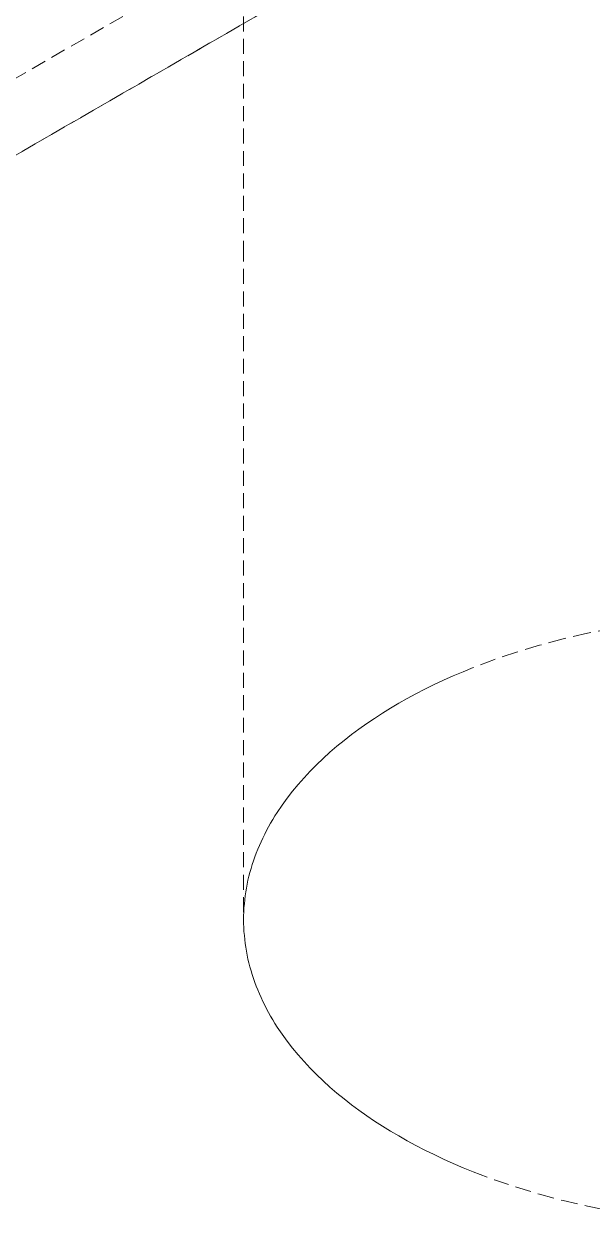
# Model space of a CAD drawing. Header units: millimetres. Extents: x -124 to 15640, y 659 to 4121.
# Drawn here: x 4030.7 to 4079, y 2301 to 2401.8 of the extents above; entities that cross this region are included whole.
import ezdxf

# ---------------------------------------------------------------- set-up
doc = ezdxf.new("R2010")
doc.units = ezdxf.units.MM
doc.linetypes.add('HIDDEN', pattern=[1.905, 1.27, -0.635])
doc.layers.add('ZANO_R_przerywana', color=7, linetype='HIDDEN', lineweight=0)

msp = doc.modelspace()

# ---------------------------------------------------------------- linework, layer by layer
at = {"layer": 'ZANO_R_przerywana'}
for p, q in [((4049.39, 2448.14), (4049.39, 2382.88)), ((3917.61, 2332.25), (4094.38, 2434.32)), ((4094.37, 2427.79), (3917.6, 2325.72)), ((3917.61, 2325.72), (4094.38, 2427.79)), ((4049.39, 2382.88), (4049.39, 2325.73)), ((4080.74, 2350.48), (4078.6, 2350.06)), ((4076.51, 2349.57), (4074.5, 2349.03)), ((4078.6, 2350.06), (4076.51, 2349.57)), ((4072.55, 2348.44), (4070.68, 2347.81)), ((4074.5, 2349.03), (4072.55, 2348.44)), ((4070.68, 2347.81), (4068.89, 2347.13)), ((4067.18, 2346.42), (4066.36, 2346.05)), ((4068.02, 2346.78), (4067.18, 2346.42)), ((4068.89, 2347.13), (4068.02, 2346.78)), ((4064.78, 2345.29), (4064.02, 2344.9)), ((4065.56, 2345.68), (4064.78, 2345.29)), ((4066.36, 2346.05), (4065.56, 2345.68)), ((4063.28, 2344.5), (4062.57, 2344.1)), ((4064.02, 2344.9), (4063.28, 2344.5)), ((4061.18, 2343.26), (4060.5, 2342.82)), ((4061.87, 2343.69), (4061.18, 2343.26)), ((4062.57, 2344.1), (4061.87, 2343.69)), ((4059.84, 2342.37), (4059.18, 2341.91)), ((4060.5, 2342.82), (4059.84, 2342.37)), ((4058.54, 2341.44), (4057.92, 2340.95)), ((4059.18, 2341.91), (4058.54, 2341.44)), ((4057.31, 2340.45), (4056.72, 2339.94)), ((4057.92, 2340.95), (4057.31, 2340.45)), ((4056.14, 2339.41), (4055.58, 2338.88)), ((4056.72, 2339.94), (4056.14, 2339.41)), ((4055.04, 2338.33), (4054.52, 2337.78)), ((4055.58, 2338.88), (4055.04, 2338.33)), ((4054.02, 2337.21), (4053.54, 2336.63)), ((4054.52, 2337.78), (4054.02, 2337.21)), ((4053.54, 2336.63), (4053.09, 2336.05)), ((4052.66, 2335.45), (4052.25, 2334.84)), ((4053.09, 2336.05), (4052.66, 2335.45)), ((4051.87, 2334.23), (4051.68, 2333.92)), ((4052.05, 2334.54), (4051.87, 2334.23)), ((4052.25, 2334.84), (4052.05, 2334.54)), ((4051.34, 2333.29), (4051.18, 2332.98)), ((4051.51, 2333.61), (4051.34, 2333.29)), ((4051.68, 2333.92), (4051.51, 2333.61)), ((4050.87, 2332.34), (4050.73, 2332.02)), ((4051.02, 2332.66), (4050.87, 2332.34)), ((4051.18, 2332.98), (4051.02, 2332.66)), ((4050.34, 2331.05), (4050.23, 2330.72)), ((4050.46, 2331.38), (4050.34, 2331.05)), ((4050.59, 2331.7), (4050.46, 2331.38)), ((4050.73, 2332.02), (4050.59, 2331.7)), ((4050.02, 2330.07), (4049.93, 2329.74)), ((4050.12, 2330.4), (4050.02, 2330.07)), ((4050.23, 2330.72), (4050.12, 2330.4)), ((4049.76, 2329.08), (4049.69, 2328.74)), ((4049.84, 2329.41), (4049.76, 2329.08)), ((4049.93, 2329.74), (4049.84, 2329.41)), ((4049.57, 2328.08), (4049.52, 2327.74)), ((4049.63, 2328.41), (4049.57, 2328.08)), ((4049.69, 2328.74), (4049.63, 2328.41)), ((4049.45, 2327.07), (4049.42, 2326.74)), ((4049.48, 2327.41), (4049.45, 2327.07)), ((4049.52, 2327.74), (4049.48, 2327.41)), ((4049.4, 2326.4), (4049.39, 2326.06)), ((4049.39, 2326.06), (4049.39, 2325.73)), ((4049.42, 2326.74), (4049.4, 2326.4)), ((4049.39, 2325.73), (4049.39, 2325.39)), ((4049.39, 2325.39), (4049.4, 2325.05)), ((4049.4, 2325.05), (4049.42, 2324.72)), ((4049.42, 2324.72), (4049.45, 2324.38)), ((4049.45, 2324.38), (4049.48, 2324.05)), ((4049.48, 2324.05), (4049.52, 2323.71)), ((4049.52, 2323.71), (4049.57, 2323.38)), ((4049.57, 2323.38), (4049.63, 2323.04)), ((4049.63, 2323.04), (4049.69, 2322.71)), ((4049.69, 2322.71), (4049.76, 2322.38)), ((4049.76, 2322.38), (4049.84, 2322.05)), ((4049.84, 2322.05), (4049.93, 2321.72)), ((4049.93, 2321.72), (4050.02, 2321.39)), ((4050.02, 2321.39), (4050.12, 2321.06)), ((4050.12, 2321.06), (4050.23, 2320.73)), ((4050.23, 2320.73), (4050.34, 2320.4)), ((4050.34, 2320.4), (4050.46, 2320.08)), ((4050.46, 2320.08), (4050.59, 2319.76)), ((4050.59, 2319.76), (4050.73, 2319.43)), ((4050.73, 2319.43), (4050.87, 2319.11)), ((4050.87, 2319.11), (4051.02, 2318.79)), ((4051.02, 2318.79), (4051.18, 2318.48)), ((4051.18, 2318.48), (4051.34, 2318.16)), ((4051.34, 2318.16), (4051.51, 2317.85)), ((4051.51, 2317.85), (4051.68, 2317.53)), ((4051.68, 2317.53), (4051.87, 2317.22)), ((4051.87, 2317.22), (4052.05, 2316.92)), ((4052.05, 2316.92), (4052.25, 2316.61)), ((4052.25, 2316.61), (4052.66, 2316)), ((4052.66, 2316), (4053.09, 2315.41)), ((4053.09, 2315.41), (4053.54, 2314.82)), ((4053.54, 2314.82), (4054.02, 2314.24)), ((4054.02, 2314.24), (4054.52, 2313.68)), ((4054.52, 2313.68), (4055.04, 2313.12)), ((4055.04, 2313.12), (4055.58, 2312.57)), ((4055.58, 2312.57), (4056.14, 2312.04)), ((4056.14, 2312.04), (4056.72, 2311.52)), ((4056.72, 2311.52), (4057.31, 2311.01)), ((4057.31, 2311.01), (4057.92, 2310.51)), ((4057.92, 2310.51), (4058.54, 2310.02)), ((4058.54, 2310.02), (4059.18, 2309.54)), ((4059.18, 2309.54), (4059.84, 2309.08)), ((4059.84, 2309.08), (4060.5, 2308.63)), ((4060.5, 2308.63), (4061.18, 2308.19)), ((4061.18, 2308.19), (4061.87, 2307.77)), ((4061.87, 2307.77), (4062.57, 2307.36)), ((4062.57, 2307.36), (4063.28, 2306.95)), ((4063.28, 2306.95), (4064.02, 2306.56)), ((4064.02, 2306.56), (4064.78, 2306.16)), ((4064.78, 2306.16), (4065.56, 2305.78)), ((4065.56, 2305.78), (4066.36, 2305.4)), ((4066.36, 2305.4), (4067.18, 2305.03)), ((4067.18, 2305.03), (4068.02, 2304.67)), ((4068.02, 2304.67), (4068.89, 2304.32)), ((4068.89, 2304.32), (4070.68, 2303.64)), ((4070.68, 2303.64), (4072.55, 2303.01)), ((4072.55, 2303.01), (4074.5, 2302.42)), ((4074.5, 2302.42), (4076.51, 2301.88)), ((4076.51, 2301.88), (4078.6, 2301.4)), ((4078.6, 2301.4), (4080.74, 2300.97))]:
    msp.add_line(p, q, dxfattribs=at)

doc.saveas('drawing.dxf')
